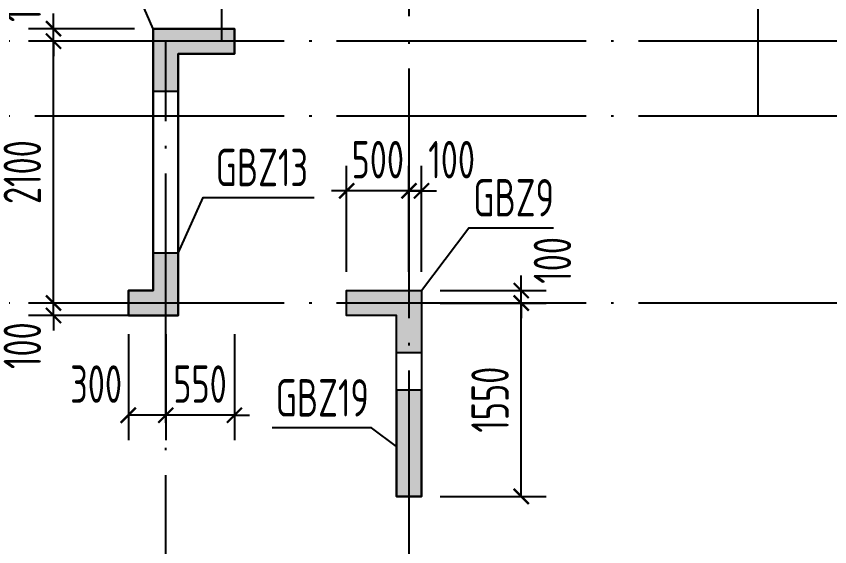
# Model space of a CAD drawing. Extents: x -1058961 to 23600, y -449123 to 2751847.
# Drawn here: x -433208 to -426687, y 25082 to 29336 of the extents above; entities that cross this region are included whole.
import ezdxf
from ezdxf.enums import TextEntityAlignment as Align

# ---------------------------------------------------------------- set-up
doc = ezdxf.new("R2010")
doc.units = 0
doc.header["$LTSCALE"] = 1000
doc.linetypes.add('DOTE', pattern=[2.42, 2, -0.2, 0.02, -0.2])
doc.layers.get('0').update_dxf_attribs({"linetype": 'CONTINUOUS'})
doc.layers.get('DEFPOINTS').update_dxf_attribs({"linetype": 'CONTINUOUS'})
for name, color, linetype in [('A-DOTE', 10, 'DOTE'), ('COLU_DE_TEXT', 7, 'CONTINUOUS'), ('LABEL', 1, 'CONTINUOUS'), ('S-Q墙实线', 6, 'CONTINUOUS'), ('S-Q墙标注', 3, 'CONTINUOUS'), ('S-X详图填充', 252, 'CONTINUOUS'), ('S-X详图实线', 4, 'CONTINUOUS')]:
    doc.layers.add(name, color=color, linetype=linetype)
doc.styles.add('TSSD_REIN', font='tssdeng.shx', dxfattribs={"width": 0.7, "height": 300, "bigfont": 'tssdchn.shx'})
doc.styles.add('结构文字', font='zstxt.shx', dxfattribs={"width": 0.7, "bigfont": 'zshz.shx'})
doc.dimstyles.new('STRUCK', dxfattribs={"dimtxt": 400, "dimasz": 121, "dimexe": 200, "dimexo": 150, "dimgap": 115, "dimtad": 1, "dimdec": 0, "dimdsep": 46, "dimtxsty": '结构文字', "dimblk": 'ARCHTICK', "dimcen": 400, "dimclrd": 3, "dimclre": 3, "dimclrt": 7, "dimadec": 0, "dimazin": 0, "dimtfac": 1, "dimtdec": 0, "dimtix": 1, "dimtmove": 2, "dimatfit": 3, "dimldrblk": '_DIMX', "dimfxl": 0, "dimtolj": 1, "dimtzin": 0, "dimarcsym": 0})

# ---------------------------------------------------------------- blocks, each defined once
blk = doc.blocks.new('20210726.16350016')
at = {"layer": 'A-DOTE'}
for p, q in [((23100, 10900), (23100, 21100)), ((20299.8, 13700), (20300, 3600)), ((18800, 11500), (18800, 13100)), ((55600, 11500), (3600, 11500)), ((18350, 3600), (18350, 11500)), ((55600, 10900), (3600, 10900)), ((55600, 9400), (3600, 9400))]:
    blk.add_line(p, q, dxfattribs=at)
blk = doc.blocks.new('_ArchTick')
at = {"color": 0, "linetype": 'ByBlock', "const_width": 0.15}
blk.add_lwpolyline([(-0.5, -0.5), (0.5, 0.5)], dxfattribs=at)
blk = doc.blocks.new('*D2991')
at = {"layer": 'DEFPOINTS', "color": 0}
for p in [(-432009.9, 26936.1), (-431460, 26936.1), (-432009.9, 26136.1)]:
    blk.add_point(p, dxfattribs=at)
at = {"layer": 'S-Q墙标注', "color": 3, "lineweight": -2}
for p, q in [((-432009.9, 26786.1), (-432009.9, 25936.1)), ((-431460, 26786.1), (-431460, 25936.1)), ((-432009.9, 26136.1), (-432130.9, 26136.1)), ((-431460, 26136.1), (-432009.9, 26136.1)), ((-431460, 26136.1), (-431339, 26136.1))]:
    blk.add_line(p, q, dxfattribs=at)
at = {"layer": 'S-Q墙标注', "color": 3, "lineweight": -2, "xscale": 121, "yscale": 121, "zscale": 121}
blk.add_blockref('_ArchTick', (-432009.9, 26136.1), dxfattribs=at)
at = {"layer": 'S-Q墙标注', "color": 3, "lineweight": -2, "xscale": 121, "yscale": 121, "zscale": 121, "rotation": 180}
blk.add_blockref('_ArchTick', (-431460, 26136.1), dxfattribs=at)
at = {"layer": 'S-Q墙标注', "color": 7, "insert": (-431735, 26386.1), "char_height": 300, "attachment_point": 5, "style": 'TSSD_REIN'}
blk.add_mtext('\\A1;550', dxfattribs=at)
blk = doc.blocks.new('_DIMX')
blk.add_line((-150, 0), (150, 0))
at = {"const_width": 50}
blk.add_lwpolyline([(-70, -70), (70, 70)], dxfattribs=at)
blk = doc.blocks.new('*D2992')
at = {"layer": 'DEFPOINTS', "color": 0}
for p in [(-432309.9, 26936.1), (-432009.9, 26936.1), (-432309.9, 26136.1)]:
    blk.add_point(p, dxfattribs=at)
at = {"layer": 'S-Q墙标注', "color": 3, "lineweight": -2}
for p, q in [((-432309.9, 26786.1), (-432309.9, 25936.1)), ((-432009.9, 26786.1), (-432009.9, 25936.1)), ((-432009.9, 26136.1), (-432309.9, 26136.1))]:
    blk.add_line(p, q, dxfattribs=at)
at = {"layer": 'S-Q墙标注', "color": 3, "lineweight": -2, "xscale": 121, "yscale": 121, "zscale": 121, "rotation": 180}
blk.add_blockref('_ArchTick', (-432309.9, 26136.1), dxfattribs=at)
at = {"layer": 'S-Q墙标注', "color": 3, "lineweight": -2, "xscale": 121, "yscale": 121, "zscale": 121}
blk.add_blockref('_ArchTick', (-432009.9, 26136.1), dxfattribs=at)
at = {"layer": 'S-Q墙标注', "color": 7, "insert": (-432568, 26386.1), "char_height": 300, "attachment_point": 5, "style": 'TSSD_REIN'}
blk.add_mtext('\\A1;300', dxfattribs=at)
blk = doc.blocks.new('*D2963')
at = {"layer": 'DEFPOINTS', "color": 0}
for p in [(-429959.9, 27036), (-429159.9, 27036), (-429960, 25485.8)]:
    blk.add_point(p, dxfattribs=at)
at = {"layer": 'S-Q墙标注', "color": 3, "lineweight": -2}
for p, q in [((-429809.9, 27036), (-428959.9, 27036)), ((-429159.9, 25485.8), (-429159.9, 27036)), ((-429810, 25485.8), (-428959.9, 25485.8))]:
    blk.add_line(p, q, dxfattribs=at)
at = {"layer": 'S-Q墙标注', "color": 3, "lineweight": -2, "xscale": 121, "yscale": 121, "zscale": 121}
for p, rotation in [((-429159.9, 27036), 90), ((-429159.9, 25485.8), 270)]:
    blk.add_blockref('_ArchTick', p, dxfattribs=dict(at, rotation=rotation))
at = {"layer": 'S-Q墙标注', "color": 7, "insert": (-429409.9, 26260.9), "char_height": 300, "attachment_point": 5, "rotation": 90, "style": 'TSSD_REIN'}
blk.add_mtext('\\A1;1550', dxfattribs=at)
blk = doc.blocks.new('*D2964')
at = {"layer": 'DEFPOINTS', "color": 0}
for p in [(-429959.9, 27136), (-429159.9, 27136), (-429959.9, 27036)]:
    blk.add_point(p, dxfattribs=at)
at = {"layer": 'S-Q墙标注', "color": 3, "lineweight": -2}
for p, q in [((-429159.9, 27136), (-429159.9, 27257)), ((-429809.9, 27136), (-428959.9, 27136)), ((-429159.9, 27036), (-429159.9, 27136)), ((-429809.9, 27036), (-428959.9, 27036)), ((-429159.9, 27036), (-429159.9, 26915))]:
    blk.add_line(p, q, dxfattribs=at)
at = {"layer": 'S-Q墙标注', "color": 3, "lineweight": -2, "xscale": 121, "yscale": 121, "zscale": 121}
for p, rotation in [((-429159.9, 27136), 270), ((-429159.9, 27036), 90)]:
    blk.add_blockref('_ArchTick', p, dxfattribs=dict(at, rotation=rotation))
at = {"layer": 'S-Q墙标注', "color": 7, "insert": (-428909.9, 27378), "char_height": 300, "attachment_point": 5, "rotation": 90, "style": 'TSSD_REIN'}
blk.add_mtext('\\A1;100', dxfattribs=at)
blk = doc.blocks.new('*D2965')
at = {"layer": 'DEFPOINTS', "color": 0}
for p in [(-430060, 27936), (-430060, 27136), (-429960, 27136)]:
    blk.add_point(p, dxfattribs=at)
at = {"layer": 'S-Q墙标注', "color": 3, "lineweight": -2}
for p, q in [((-430060, 27286), (-430060, 28136)), ((-429960, 27286), (-429960, 28136)), ((-430060, 27936), (-430181, 27936)), ((-429960, 27936), (-430060, 27936)), ((-429960, 27936), (-429839, 27936))]:
    blk.add_line(p, q, dxfattribs=at)
at = {"layer": 'S-Q墙标注', "color": 3, "lineweight": -2, "xscale": 121, "yscale": 121, "zscale": 121}
blk.add_blockref('_ArchTick', (-430060, 27936), dxfattribs=at)
at = {"layer": 'S-Q墙标注', "color": 3, "lineweight": -2, "xscale": 121, "yscale": 121, "zscale": 121, "rotation": 180}
blk.add_blockref('_ArchTick', (-429960, 27936), dxfattribs=at)
at = {"layer": 'S-Q墙标注', "color": 7, "insert": (-429718.1, 28186), "char_height": 300, "attachment_point": 5, "style": 'TSSD_REIN'}
blk.add_mtext('\\A1;100', dxfattribs=at)
blk = doc.blocks.new('*D2966')
at = {"layer": 'DEFPOINTS', "color": 0}
for p in [(-430560, 27936), (-430560, 27136), (-430060, 27136)]:
    blk.add_point(p, dxfattribs=at)
at = {"layer": 'S-Q墙标注', "color": 3, "lineweight": -2}
for p, q in [((-430560, 27286), (-430560, 28136)), ((-430060, 27286), (-430060, 28136)), ((-430560, 27936), (-430681, 27936)), ((-430060, 27936), (-430560, 27936)), ((-430060, 27936), (-429939, 27936))]:
    blk.add_line(p, q, dxfattribs=at)
at = {"layer": 'S-Q墙标注', "color": 3, "lineweight": -2, "xscale": 121, "yscale": 121, "zscale": 121}
blk.add_blockref('_ArchTick', (-430560, 27936), dxfattribs=at)
at = {"layer": 'S-Q墙标注', "color": 3, "lineweight": -2, "xscale": 121, "yscale": 121, "zscale": 121, "rotation": 180}
blk.add_blockref('_ArchTick', (-430060, 27936), dxfattribs=at)
at = {"layer": 'S-Q墙标注', "color": 7, "insert": (-430310, 28186), "char_height": 300, "attachment_point": 5, "style": 'TSSD_REIN'}
blk.add_mtext('\\A1;500', dxfattribs=at)
blk = doc.blocks.new('*D2918')
at = {"layer": 'DEFPOINTS', "color": 0}
for p in [(-432909.9, 27036.1), (-432109.9, 27036.1), (-432109.9, 26936.1)]:
    blk.add_point(p, dxfattribs=at)
at = {"layer": 'S-Q墙标注', "color": 3, "lineweight": -2}
for p, q in [((-432909.9, 27036.1), (-432909.9, 27157.1)), ((-432259.9, 27036.1), (-433109.9, 27036.1)), ((-432909.9, 26936.1), (-432909.9, 27036.1)), ((-432259.9, 26936.1), (-433109.9, 26936.1)), ((-432909.9, 26936.1), (-432909.9, 26815.1))]:
    blk.add_line(p, q, dxfattribs=at)
at = {"layer": 'S-Q墙标注', "color": 3, "lineweight": -2, "xscale": 121, "yscale": 121, "zscale": 121}
for p, rotation in [((-432909.9, 27036.1), 270), ((-432909.9, 26936.1), 90)]:
    blk.add_blockref('_ArchTick', p, dxfattribs=dict(at, rotation=rotation))
at = {"layer": 'S-Q墙标注', "color": 7, "insert": (-433159.9, 26694.1), "char_height": 300, "attachment_point": 5, "rotation": 90, "style": 'TSSD_REIN'}
blk.add_mtext('\\A1;100', dxfattribs=at)
blk = doc.blocks.new('*D2919')
at = {"layer": 'DEFPOINTS', "color": 0}
for p in [(-432909.9, 29136.1), (-432109.9, 29136.1), (-432109.9, 27036.1)]:
    blk.add_point(p, dxfattribs=at)
at = {"layer": 'S-Q墙标注', "color": 3, "lineweight": -2}
for p, q in [((-432259.9, 29136.1), (-433109.9, 29136.1)), ((-432909.9, 27036.1), (-432909.9, 29136.1)), ((-432259.9, 27036.1), (-433109.9, 27036.1))]:
    blk.add_line(p, q, dxfattribs=at)
at = {"layer": 'S-Q墙标注', "color": 3, "lineweight": -2, "xscale": 121, "yscale": 121, "zscale": 121}
for p, rotation in [((-432909.9, 29136.1), 90), ((-432909.9, 27036.1), 270)]:
    blk.add_blockref('_ArchTick', p, dxfattribs=dict(at, rotation=rotation))
at = {"layer": 'S-Q墙标注', "color": 7, "insert": (-433159.9, 28086.1), "char_height": 300, "attachment_point": 5, "rotation": 90, "style": 'TSSD_REIN'}
blk.add_mtext('\\A1;2100', dxfattribs=at)
blk = doc.blocks.new('*D2920')
at = {"layer": 'DEFPOINTS', "color": 0}
for p in [(-432909.9, 29236.1), (-432109.9, 29236.1), (-432109.9, 29136.1)]:
    blk.add_point(p, dxfattribs=at)
at = {"layer": 'S-Q墙标注', "color": 3, "lineweight": -2}
for p, q in [((-432909.9, 29236.1), (-432909.9, 29357.1)), ((-432259.9, 29236.1), (-433109.9, 29236.1)), ((-432909.9, 29136.1), (-432909.9, 29236.1)), ((-432259.9, 29136.1), (-433109.9, 29136.1)), ((-432909.9, 29136.1), (-432909.9, 29015.1))]:
    blk.add_line(p, q, dxfattribs=at)
at = {"layer": 'S-Q墙标注', "color": 3, "lineweight": -2, "xscale": 121, "yscale": 121, "zscale": 121}
for p, rotation in [((-432909.9, 29236.1), 270), ((-432909.9, 29136.1), 90)]:
    blk.add_blockref('_ArchTick', p, dxfattribs=dict(at, rotation=rotation))
at = {"layer": 'S-Q墙标注', "color": 7, "insert": (-433159.9, 29478), "char_height": 300, "attachment_point": 5, "rotation": 90, "style": 'TSSD_REIN'}
blk.add_mtext('\\A1;100', dxfattribs=at)

msp = doc.modelspace()

# ---------------------------------------------------------------- hatches: boundary and pattern name
at = {"layer": 'S-X详图填充'}
h = msp.add_hatch(color=256, dxfattribs=at)
h.dxf.hatch_style = 1
h.paths.add_polyline_path([(-432109.93, 28736.09), (-431909.93, 28736.09), (-431909.93, 29036.09), (-431459.93, 29036.09), (-431459.93, 29236.09), (-432109.93, 29236.09)])
h = msp.add_hatch(color=256, dxfattribs=at)
h.dxf.hatch_style = 1
h.paths.add_polyline_path([(-431909.93, 27436.09), (-432109.93, 27436.09), (-432109.93, 27136.09), (-432309.93, 27136.09), (-432309.93, 26936.09), (-431909.93, 26936.09)])
h = msp.add_hatch(color=256, dxfattribs=at)
h.dxf.hatch_style = 1
h.paths.add_polyline_path([(-429960.04, 26636.04), (-430160.04, 26636.04), (-430160.04, 26936.04), (-430560.04, 26936.04), (-430560.04, 27136.04), (-429960.04, 27136.04)])
h = msp.add_hatch(color=256, dxfattribs=at)
h.dxf.hatch_style = 1
h.paths.add_polyline_path([(-429960.04, 26336.05), (-430160.04, 26336.05), (-430160.04, 25485.79), (-429960.04, 25485.79)])

# ---------------------------------------------------------------- linework, layer by layer
at = {"layer": 'LABEL'}
for points in [[(-432109.93, 29236.09), (-432309.93, 29692.08), (-433165.97, 29692.08)], [(-431909.93, 27436.08), (-431709.89, 27883.41), (-430820.86, 27883.32)], [(-429959.92, 27136.04), (-429581.23, 27640.54), (-428900.71, 27640.54)], [(-430160.02, 25885.75), (-430360.02, 26035.79), (-431155.64, 26035.79)]]:
    msp.add_lwpolyline(points, dxfattribs=at)
at = {"layer": 'S-Q墙实线'}
for points in [[(-432109.92, 27136.07), (-432309.92, 27136.07), (-432309.92, 26936.07), (-431909.92, 26936.07), (-431909.92, 29036.07), (-431460.05, 29036.07), (-431460.05, 29236.07), (-432109.92, 29236.07)], [(-430160.04, 25485.79), (-430160.04, 26936.04), (-430560.04, 26936.04), (-430560.04, 27136.04), (-429960.04, 27136.04), (-429960.04, 25485.79)]]:
    msp.add_lwpolyline(points, close=True, dxfattribs=at)
at = {"layer": 'S-Q墙实线', "ltscale": 0.5}
msp.add_lwpolyline([(-431459.92, 29036.07), (-431909.92, 29036.07), (-431909.92, 26936.07), (-432309.92, 26936.07), (-432309.92, 27136.07), (-432109.92, 27136.07), (-432109.92, 29236.07), (-431459.92, 29236.07), (-431459.92, 29036.07)], dxfattribs=at)
at = {"layer": 'S-X详图实线'}
for points in [[(-432109.93, 28736.09), (-431909.93, 28736.09), (-431909.93, 29036.09), (-431459.93, 29036.09), (-431459.93, 29236.09), (-432109.93, 29236.09), (-432109.93, 28736.09)], [(-431909.93, 27436.09), (-432109.93, 27436.09), (-432109.93, 27136.09), (-432309.93, 27136.09), (-432309.93, 26936.09), (-431909.93, 26936.09), (-431909.93, 27436.09)], [(-429960.04, 26636.04), (-430160.04, 26636.04), (-430160.04, 26936.04), (-430560.04, 26936.04), (-430560.04, 27136.04), (-429960.04, 27136.04), (-429960.04, 26636.04)], [(-429960.04, 26336.05), (-430160.04, 26336.05), (-430160.04, 25485.79), (-429960.04, 25485.79), (-429960.04, 25885.74)]]:
    msp.add_lwpolyline(points, close=True, dxfattribs=at)

# ---------------------------------------------------------------- block references
at = {"layer": 'A-DOTE'}
msp.add_blockref('20210726.16350016', (-450359.92, 17636.02), dxfattribs=at)

# ---------------------------------------------------------------- texts
at = {"layer": 'COLU_DE_TEXT', "style": 'TSSD_REIN', "width": 0.7}
msp.add_text('GBZ13', height=300, rotation=359.994197, dxfattribs=at).set_placement((-431609.89, 27883.4), align=Align.BOTTOM_LEFT)
for s, p in [('GBZ9', (-429544.1, 27640.54)), ('GBZ19', (-431128.64, 26035.79))]:
    msp.add_text(s, height=300, dxfattribs=at).set_placement(p, align=Align.BOTTOM_LEFT)

# ---------------------------------------------------------------- dimensions: what is measured, and where the dimension line sits
at = {"layer": 'S-Q墙标注'}
for base, p1, p2, angle, picture, middle in [((-432909.92, 29236.07), (-432109.92, 29136.07), (-432109.92, 29236.07), 90, '*D2920', (-433159.92, 29477.99)), ((-430060.04, 27936.04), (-429960.04, 27136.04), (-430060.04, 27136.04), 180, '*D2965', (-429718.11, 28186.04)), ((-429159.92, 27136.04), (-429959.92, 27036.04), (-429959.92, 27136.04), 90, '*D2964', (-428909.92, 27377.97)), ((-432909.92, 27036.07), (-432109.92, 26936.07), (-432109.92, 27036.07), 90, '*D2918', (-433159.92, 26694.15)), ((-432309.92, 26136.07), (-432009.92, 26936.07), (-432309.92, 26936.07), 180, '*D2992', (-432568, 26386.07))]:
    dim = msp.add_linear_dim(base=base, p1=p1, p2=p2, angle=angle, dimstyle='STRUCK', override={"dimtxt": 300, "dimgap": 100, "dimtxsty": 'TSSD_REIN'}, dxfattribs=at)
    dim.commit()
    dim.dimension.update_dxf_attribs({"geometry": picture, "text_midpoint": middle, "dimtype": 160})
for base, p1, p2, angle, picture, middle in [((-432909.92, 29136.07), (-432109.92, 27036.07), (-432109.92, 29136.07), 90, '*D2919', (-433159.92, 28086.07)), ((-430559.95, 27936.04), (-430060.04, 27136.04), (-430559.95, 27136.04), 180, '*D2966', (-430310, 28186.04)), ((-429159.92, 27036.04), (-429960.04, 25485.79), (-429959.92, 27036.04), 90, '*D2963', (-429409.92, 26260.91)), ((-432009.92, 26136.07), (-431460.05, 26936.07), (-432009.92, 26936.07), 180, '*D2991', (-431734.99, 26386.07))]:
    dim = msp.add_linear_dim(base=base, p1=p1, p2=p2, angle=angle, dimstyle='STRUCK', override={"dimtxt": 300, "dimgap": 100, "dimtxsty": 'TSSD_REIN'}, dxfattribs=at)
    dim.commit()
    dim.dimension.update_dxf_attribs({"geometry": picture, "text_midpoint": middle})

doc.saveas('drawing.dxf')
